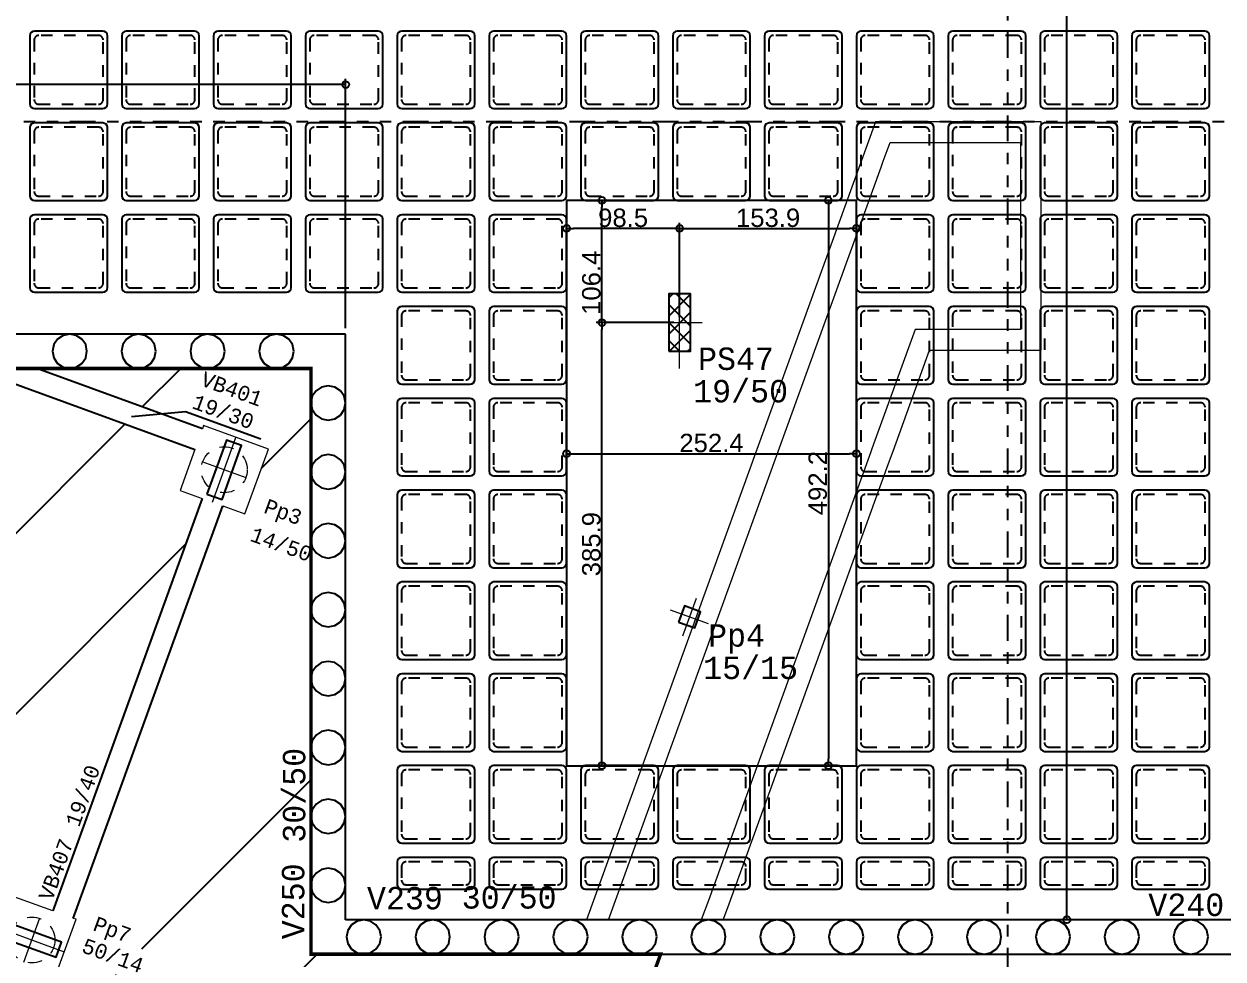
# Model space of a CAD drawing. Header units: millimetres. Extents: x -967 to 563, y -1588 to 506.
# Drawn here: x 49.3 to 59.74, y -268.88 to -260.74 of the extents above; entities that cross this region are included whole.
import ezdxf

# ---------------------------------------------------------------- set-up
doc = ezdxf.new("R2010")
doc.units = ezdxf.units.MM
for name, pattern in [('CYPE_RAYAPUNTOPUNTO', [0.45, 0.225, -0.075, 0, -0.075, 0, -0.075]), ('DASHDOT', [1, 0.5, -0.25, 0, -0.25]), ('ESTILO_TQS_0001', [1, 0.7, -0.3]), ('HIDDEN2', [0.1875, 0.125, -0.0625])]:
    doc.linetypes.add(name, pattern=pattern)
for name, color, linetype, lineweight in [('0017-PAI-PE-001-IMP-R02$0$Modelos genéricos', 252, 'Continuous', 5), ('BL_BORDE_ESTACAS', 1, 'Continuous', 9), ('BL_CONTORNO', 5, 'Continuous', 9), ('PILAR_EIXOS', 1, 'Continuous', 0)]:
    doc.layers.add(name, color=color, linetype=linetype, lineweight=lineweight)
for name, color, linetype in [('1', 5, 'Continuous'), ('11', 7, 'Continuous'), ('12', 4, 'Continuous'), ('2', 2, 'Continuous'), ('208', 13, 'Continuous'), ('242', 3, 'Continuous'), ('251', 5, 'Continuous'), ('252', 153, 'ESTILO_TQS_0001'), ('347-XXXX-ARQ-BASE-013-IMPLANTAÇÃO$0$_XREF PAI', 252, 'Continuous'), ('4', 2, 'Continuous'), ('8', 7, 'Continuous'), ('9', 7, 'Continuous'), ('A_htc_alv', 7, 'Continuous'), ('COTAS', 1, 'Continuous'), ('EIXOS', 8, 'DASHDOT')]:
    doc.layers.add(name, color=color, linetype=linetype)
doc.styles.add('ARIAL', font='arial.ttf')
doc.styles.add('TQS_LUCIDA_CONSOLE', font='lucon.TTF')
doc.dimstyles.new('AVILLA 100', dxfattribs={"dimtxt": 0.13, "dimasz": 0.05, "dimexe": 0.05, "dimexo": 0.05, "dimgap": 0.01, "dimtad": 3, "dimdec": 0, "dimlfac": 100, "dimzin": 1, "dimdsep": 46, "dimtxsty": 'ARIAL', "dimblk": 'ORIGIN', "dimcen": 1.5, "dimclrd": 10, "dimclre": 10, "dimclrt": 7, "dimadec": 0, "dimazin": 0, "dimtfac": 1, "dimtdec": 0, "dimtmove": 0, "dimatfit": 1, "dimfxl": 1, "dimarcsym": 0})
doc.dimstyles.new('AVILLA 100 2', dxfattribs={"dimtxt": 0.16, "dimasz": 0.06, "dimexe": 0.05, "dimexo": 0.05, "dimgap": 0.01, "dimtad": 3, "dimdec": 1, "dimlfac": 100, "dimzin": 9, "dimdsep": 46, "dimtxsty": 'ARIAL', "dimblk": 'ORIGIN', "dimcen": 1.5, "dimclrd": 10, "dimclre": 10, "dimclrt": 7, "dimadec": 0, "dimazin": 0, "dimtfac": 1, "dimtdec": 1, "dimtmove": 0, "dimatfit": 1, "dimfxl": 1, "dimarcsym": 0})

# ---------------------------------------------------------------- blocks, each defined once
blk = doc.blocks.new('_VAONER063700637000750007500')
at = {"layer": '251', "color": 8}
for p, q in [((29.725, 33.725), (-29.725, 33.725)), ((-33.725, 29.725), (-33.725, -29.725)), ((33.725, -29.725), (33.725, 29.725)), ((-29.725, -33.725), (29.725, -33.725))]:
    blk.add_line(p, q, dxfattribs=at)
for centre, start, end in [((-29.725, 29.725), 90, 180), ((29.725, 29.725), 0, 90), ((-29.725, -29.725), 180, 270), ((29.725, -29.725), 270, 0)]:
    blk.add_arc(centre, 4, start, end, dxfattribs=at)
at = {"layer": '252', "color": 8}
for p, q in [((-29.975, 25.975), (-29.975, -25.975)), ((25.975, 29.975), (-25.975, 29.975)), ((29.975, -25.975), (29.975, 25.975)), ((-25.975, -29.975), (25.975, -29.975))]:
    blk.add_line(p, q, dxfattribs=at)
for centre, start, end in [((-25.975, 25.975), 90, 180), ((25.975, 25.975), 0, 90), ((-25.975, -25.975), 180, 270), ((25.975, -25.975), 270, 0)]:
    blk.add_arc(centre, 4, start, end, dxfattribs=at)
blk = doc.blocks.new('_VAONER063700237000750007500')
at = {"layer": '251', "color": 8}
for p, q in [((29.725, 13.725), (-29.725, 13.725)), ((-33.725, 9.725), (-33.725, -9.725)), ((33.725, -9.725), (33.725, 9.725)), ((-29.725, -13.725), (29.725, -13.725))]:
    blk.add_line(p, q, dxfattribs=at)
for centre, start, end in [((-29.725, 9.725), 90, 180), ((29.725, 9.725), 0, 90), ((-29.725, -9.725), 180, 270), ((29.725, -9.725), 270, 0)]:
    blk.add_arc(centre, 4, start, end, dxfattribs=at)
at = {"layer": '252', "color": 8}
for p, q in [((-29.975, 5.975), (-29.975, -5.975)), ((25.975, 9.975), (-25.975, 9.975)), ((29.975, -5.975), (29.975, 5.975)), ((-25.975, -9.975), (25.975, -9.975))]:
    blk.add_line(p, q, dxfattribs=at)
for centre, start, end in [((-25.975, 5.975), 90, 180), ((25.975, 5.975), 0, 90), ((-25.975, -5.975), 180, 270), ((25.975, -5.975), 270, 0)]:
    blk.add_arc(centre, 4, start, end, dxfattribs=at)
blk = doc.blocks.new('NERVURADA TÉRREO 1 MODELO 2 (LO) R0')
at = {"layer": '208', "xscale": 0.01, "yscale": 0.01, "zscale": 0.01}
for name, p in [('_VAONER063700637000750007500', (721.86, -774.309)), ('_VAONER063700637000750007500', (722.659, -774.309)), ('_VAONER063700637000750007500', (723.459, -774.309)), ('_VAONER063700637000750007500', (724.258, -774.309)), ('_VAONER063700637000750007500', (725.058, -774.309)), ('_VAONER063700637000750007500', (725.857, -774.309)), ('_VAONER063700637000750007500', (726.657, -774.309)), ('_VAONER063700637000750007500', (727.456, -774.309)), ('_VAONER063700637000750007500', (728.256, -774.309)), ('_VAONER063700637000750007500', (729.055, -774.309)), ('_VAONER063700637000750007500', (729.855, -774.309)), ('_VAONER063700637000750007500', (730.654, -774.309)), ('_VAONER063700637000750007500', (731.454, -774.309)), ('_VAONER063700637000750007500', (721.86, -775.109)), ('_VAONER063700637000750007500', (722.659, -775.109)), ('_VAONER063700637000750007500', (723.459, -775.109)), ('_VAONER063700637000750007500', (724.258, -775.109)), ('_VAONER063700637000750007500', (725.058, -775.109)), ('_VAONER063700637000750007500', (725.857, -775.109)), ('_VAONER063700637000750007500', (726.657, -775.109)), ('_VAONER063700637000750007500', (727.456, -775.109)), ('_VAONER063700637000750007500', (728.256, -775.109)), ('_VAONER063700637000750007500', (729.055, -775.109)), ('_VAONER063700637000750007500', (729.855, -775.109)), ('_VAONER063700637000750007500', (730.654, -775.109)), ('_VAONER063700637000750007500', (731.454, -775.109)), ('_VAONER063700637000750007500', (721.86, -775.908)), ('_VAONER063700637000750007500', (722.659, -775.908)), ('_VAONER063700637000750007500', (723.459, -775.908)), ('_VAONER063700637000750007500', (724.258, -775.908)), ('_VAONER063700637000750007500', (725.058, -775.908)), ('_VAONER063700637000750007500', (725.857, -775.908)), ('_VAONER063700637000750007500', (729.055, -775.908)), ('_VAONER063700637000750007500', (729.855, -775.908)), ('_VAONER063700637000750007500', (730.654, -775.908)), ('_VAONER063700637000750007500', (731.454, -775.908)), ('_VAONER063700637000750007500', (725.058, -776.708)), ('_VAONER063700637000750007500', (725.857, -776.708)), ('_VAONER063700637000750007500', (729.055, -776.708)), ('_VAONER063700637000750007500', (729.855, -776.708)), ('_VAONER063700637000750007500', (730.654, -776.708)), ('_VAONER063700637000750007500', (731.454, -776.708)), ('_VAONER063700637000750007500', (725.058, -777.507)), ('_VAONER063700637000750007500', (725.857, -777.507)), ('_VAONER063700637000750007500', (729.055, -777.507)), ('_VAONER063700637000750007500', (729.855, -777.507)), ('_VAONER063700637000750007500', (730.654, -777.507)), ('_VAONER063700637000750007500', (731.454, -777.507)), ('_VAONER063700637000750007500', (725.058, -778.307)), ('_VAONER063700637000750007500', (725.857, -778.307)), ('_VAONER063700637000750007500', (729.055, -778.307)), ('_VAONER063700637000750007500', (729.855, -778.307)), ('_VAONER063700637000750007500', (730.654, -778.307)), ('_VAONER063700637000750007500', (731.454, -778.307)), ('_VAONER063700637000750007500', (725.058, -779.106)), ('_VAONER063700637000750007500', (725.857, -779.106)), ('_VAONER063700637000750007500', (729.055, -779.106)), ('_VAONER063700637000750007500', (729.855, -779.106)), ('_VAONER063700637000750007500', (730.654, -779.106)), ('_VAONER063700637000750007500', (731.454, -779.106)), ('_VAONER063700637000750007500', (725.058, -779.906)), ('_VAONER063700637000750007500', (725.857, -779.906)), ('_VAONER063700637000750007500', (729.055, -779.906)), ('_VAONER063700637000750007500', (729.855, -779.906)), ('_VAONER063700637000750007500', (730.654, -779.906)), ('_VAONER063700637000750007500', (731.454, -779.906)), ('_VAONER063700637000750007500', (725.058, -780.705)), ('_VAONER063700637000750007500', (725.857, -780.705)), ('_VAONER063700637000750007500', (726.657, -780.705)), ('_VAONER063700637000750007500', (727.456, -780.705)), ('_VAONER063700637000750007500', (728.256, -780.705)), ('_VAONER063700637000750007500', (729.055, -780.705)), ('_VAONER063700637000750007500', (729.855, -780.705)), ('_VAONER063700637000750007500', (730.654, -780.705)), ('_VAONER063700637000750007500', (731.454, -780.705)), ('_VAONER063700237000750007500', (725.058, -781.305)), ('_VAONER063700237000750007500', (725.857, -781.305)), ('_VAONER063700237000750007500', (726.657, -781.305)), ('_VAONER063700237000750007500', (727.456, -781.305)), ('_VAONER063700237000750007500', (728.256, -781.305)), ('_VAONER063700237000750007500', (729.055, -781.305)), ('_VAONER063700237000750007500', (729.855, -781.305)), ('_VAONER063700237000750007500', (730.654, -781.305)), ('_VAONER063700237000750007500', (731.454, -781.305))]:
    blk.add_blockref(name, p, dxfattribs=at)
blk = doc.blocks.new('Eixos do pilar')
at = {"layer": 'PILAR_EIXOS'}
for p, q in [((0, -0.5), (0, 0.5)), ((-0.5, 0), (0.5, 0))]:
    blk.add_line(p, q, dxfattribs=at)
blk = doc.blocks.new('_Origin')
at = {"color": 0, "linetype": 'ByBlock', "lineweight": -2}
blk.add_line((0, 0), (-1, 0), dxfattribs=at)
blk.add_circle((0, 0), 0.5, dxfattribs=at)
blk = doc.blocks.new('0017-PAI-PE-001-IMP-R02')
at = {"layer": '0017-PAI-PE-001-IMP-R02$0$Modelos genéricos', "color": 30}
for p, q in [((21.185, 49.755), (21.17, 49.76)), ((28.419, 47.135), (21.47, 49.651)), ((21.47, 49.46), (28.024, 47.086)), ((21.639, 48.59), (21.47, 48.652)), ((25.504, 47.191), (21.639, 48.59)), ((21.47, 48.46), (21.578, 48.421)), ((21.578, 48.421), (25.442, 47.021)), ((25.612, 47.152), (25.504, 47.191)), ((26.609, 46.791), (25.612, 47.152)), ((28.024, 47.086), (28.074, 47.068)), ((28.419, 46.495), (28.419, 47.135)), ((25.442, 47.021), (25.551, 46.982)), ((25.551, 46.982), (26.429, 46.664)), ((28.074, 47.068), (28.239, 47.008)), ((28.239, 47.008), (28.239, 46.495)), ((26.609, 45.872), (26.609, 46.791)), ((26.429, 46.664), (26.429, 45.692)), ((28.239, 46.495), (28.239, 46.38)), ((28.419, 46.38), (28.419, 46.495)), ((28.239, 46.38), (28.239, 45.872)), ((28.419, 45.692), (28.419, 46.38)), ((28.239, 45.872), (26.609, 45.872)), ((26.429, 45.692), (28.419, 45.692))]:
    blk.add_line(p, q, dxfattribs=at)
blk = doc.blocks.new('EIXOS DE OBRA TERREO1')
at = {"layer": 'EIXOS', "linetype": 'CYPE_RAYAPUNTOPUNTO'}
for p, q in [((730.0342, -130.4804), (730.0342, -190.271)), ((699.3939, -174.7597), (774.5346, -174.7597))]:
    blk.add_line(p, q, dxfattribs=at)
blk = doc.blocks.new('MAS. CONTENÇÃO TÉRREO 1 (LO) R0')
at = {"layer": '4', "color": 8}
for points in [[(818.304, -661.376), (818.293, -661.318), (818.26, -661.27), (818.211, -661.237), (818.154, -661.226), (818.097, -661.237), (818.048, -661.27), (818.015, -661.318), (818.004, -661.376), (818.015, -661.433), (818.048, -661.482), (818.097, -661.514), (818.154, -661.526), (818.211, -661.514), (818.26, -661.482), (818.293, -661.433), (818.304, -661.376)], [(818.904, -661.376), (818.893, -661.318), (818.86, -661.27), (818.811, -661.237), (818.754, -661.226), (818.697, -661.237), (818.648, -661.27), (818.615, -661.318), (818.604, -661.376), (818.615, -661.433), (818.648, -661.482), (818.697, -661.514), (818.754, -661.526), (818.811, -661.514), (818.86, -661.482), (818.893, -661.433), (818.904, -661.376)], [(819.504, -661.376), (819.493, -661.318), (819.46, -661.27), (819.411, -661.237), (819.354, -661.226), (819.297, -661.237), (819.248, -661.27), (819.215, -661.318), (819.204, -661.376), (819.215, -661.433), (819.248, -661.482), (819.297, -661.514), (819.354, -661.526), (819.411, -661.514), (819.46, -661.482), (819.493, -661.433), (819.504, -661.376)], [(820.104, -661.376), (820.093, -661.318), (820.06, -661.27), (820.011, -661.237), (819.954, -661.226), (819.897, -661.237), (819.848, -661.27), (819.815, -661.318), (819.804, -661.376), (819.815, -661.433), (819.848, -661.482), (819.897, -661.514), (819.954, -661.526), (820.011, -661.514), (820.06, -661.482), (820.093, -661.433), (820.104, -661.376)], [(820.554, -661.826), (820.543, -661.768), (820.51, -661.72), (820.461, -661.687), (820.404, -661.676), (820.347, -661.687), (820.298, -661.72), (820.265, -661.768), (820.254, -661.826), (820.265, -661.883), (820.298, -661.932), (820.347, -661.964), (820.404, -661.976), (820.461, -661.964), (820.51, -661.932), (820.543, -661.883), (820.554, -661.826)], [(820.554, -662.426), (820.543, -662.368), (820.51, -662.32), (820.461, -662.287), (820.404, -662.276), (820.347, -662.287), (820.298, -662.32), (820.265, -662.368), (820.254, -662.426), (820.265, -662.483), (820.298, -662.532), (820.347, -662.564), (820.404, -662.576), (820.461, -662.564), (820.51, -662.532), (820.543, -662.483), (820.554, -662.426)], [(820.554, -663.026), (820.543, -662.968), (820.51, -662.92), (820.461, -662.887), (820.404, -662.876), (820.347, -662.887), (820.298, -662.92), (820.265, -662.968), (820.254, -663.026), (820.265, -663.083), (820.298, -663.132), (820.347, -663.164), (820.404, -663.176), (820.461, -663.164), (820.51, -663.132), (820.543, -663.083), (820.554, -663.026)], [(820.554, -663.626), (820.543, -663.568), (820.51, -663.52), (820.461, -663.487), (820.404, -663.476), (820.347, -663.487), (820.298, -663.52), (820.265, -663.568), (820.254, -663.626), (820.265, -663.683), (820.298, -663.732), (820.347, -663.764), (820.404, -663.776), (820.461, -663.764), (820.51, -663.732), (820.543, -663.683), (820.554, -663.626)], [(820.554, -664.226), (820.543, -664.168), (820.51, -664.12), (820.461, -664.087), (820.404, -664.076), (820.347, -664.087), (820.298, -664.12), (820.265, -664.168), (820.254, -664.226), (820.265, -664.283), (820.298, -664.332), (820.347, -664.364), (820.404, -664.376), (820.461, -664.364), (820.51, -664.332), (820.543, -664.283), (820.554, -664.226)], [(820.554, -664.826), (820.543, -664.768), (820.51, -664.72), (820.461, -664.687), (820.404, -664.676), (820.347, -664.687), (820.298, -664.72), (820.265, -664.768), (820.254, -664.826), (820.265, -664.883), (820.298, -664.932), (820.347, -664.964), (820.404, -664.976), (820.461, -664.964), (820.51, -664.932), (820.543, -664.883), (820.554, -664.826)], [(820.554, -665.426), (820.543, -665.368), (820.51, -665.32), (820.461, -665.287), (820.404, -665.276), (820.347, -665.287), (820.298, -665.32), (820.265, -665.368), (820.254, -665.426), (820.265, -665.483), (820.298, -665.532), (820.347, -665.564), (820.404, -665.576), (820.461, -665.564), (820.51, -665.532), (820.543, -665.483), (820.554, -665.426)], [(820.554, -666.026), (820.543, -665.968), (820.51, -665.92), (820.461, -665.887), (820.404, -665.876), (820.347, -665.887), (820.298, -665.92), (820.265, -665.968), (820.254, -666.026), (820.265, -666.083), (820.298, -666.132), (820.347, -666.164), (820.404, -666.176), (820.461, -666.164), (820.51, -666.132), (820.543, -666.083), (820.554, -666.026)], [(820.864, -666.476), (820.853, -666.418), (820.82, -666.37), (820.771, -666.337), (820.714, -666.326), (820.657, -666.337), (820.608, -666.37), (820.575, -666.418), (820.564, -666.476), (820.575, -666.533), (820.608, -666.582), (820.657, -666.614), (820.714, -666.626), (820.771, -666.614), (820.82, -666.582), (820.853, -666.533), (820.864, -666.476)], [(821.464, -666.476), (821.453, -666.418), (821.42, -666.37), (821.371, -666.337), (821.314, -666.326), (821.257, -666.337), (821.208, -666.37), (821.175, -666.418), (821.164, -666.476), (821.175, -666.533), (821.208, -666.582), (821.257, -666.614), (821.314, -666.626), (821.371, -666.614), (821.42, -666.582), (821.453, -666.533), (821.464, -666.476)], [(822.064, -666.476), (822.053, -666.418), (822.02, -666.37), (821.971, -666.337), (821.914, -666.326), (821.857, -666.337), (821.808, -666.37), (821.775, -666.418), (821.764, -666.476), (821.775, -666.533), (821.808, -666.582), (821.857, -666.614), (821.914, -666.626), (821.971, -666.614), (822.02, -666.582), (822.053, -666.533), (822.064, -666.476)], [(822.664, -666.476), (822.653, -666.418), (822.62, -666.37), (822.571, -666.337), (822.514, -666.326), (822.457, -666.337), (822.408, -666.37), (822.375, -666.418), (822.364, -666.476), (822.375, -666.533), (822.408, -666.582), (822.457, -666.614), (822.514, -666.626), (822.571, -666.614), (822.62, -666.582), (822.653, -666.533), (822.664, -666.476)], [(823.264, -666.476), (823.253, -666.418), (823.22, -666.37), (823.171, -666.337), (823.114, -666.326), (823.057, -666.337), (823.008, -666.37), (822.975, -666.418), (822.964, -666.476), (822.975, -666.533), (823.008, -666.582), (823.057, -666.614), (823.114, -666.626), (823.171, -666.614), (823.22, -666.582), (823.253, -666.533), (823.264, -666.476)], [(823.864, -666.476), (823.853, -666.418), (823.82, -666.37), (823.771, -666.337), (823.714, -666.326), (823.657, -666.337), (823.608, -666.37), (823.575, -666.418), (823.564, -666.476), (823.575, -666.533), (823.608, -666.582), (823.657, -666.614), (823.714, -666.626), (823.771, -666.614), (823.82, -666.582), (823.853, -666.533), (823.864, -666.476)], [(824.464, -666.476), (824.453, -666.418), (824.42, -666.37), (824.371, -666.337), (824.314, -666.326), (824.257, -666.337), (824.208, -666.37), (824.175, -666.418), (824.164, -666.476), (824.175, -666.533), (824.208, -666.582), (824.257, -666.614), (824.314, -666.626), (824.371, -666.614), (824.42, -666.582), (824.453, -666.533), (824.464, -666.476)], [(825.064, -666.476), (825.053, -666.418), (825.02, -666.37), (824.971, -666.337), (824.914, -666.326), (824.857, -666.337), (824.808, -666.37), (824.775, -666.418), (824.764, -666.476), (824.775, -666.533), (824.808, -666.582), (824.857, -666.614), (824.914, -666.626), (824.971, -666.614), (825.02, -666.582), (825.053, -666.533), (825.064, -666.476)], [(825.664, -666.476), (825.653, -666.418), (825.62, -666.37), (825.571, -666.337), (825.514, -666.326), (825.457, -666.337), (825.408, -666.37), (825.375, -666.418), (825.364, -666.476), (825.375, -666.533), (825.408, -666.582), (825.457, -666.614), (825.514, -666.626), (825.571, -666.614), (825.62, -666.582), (825.653, -666.533), (825.664, -666.476)], [(826.264, -666.476), (826.253, -666.418), (826.22, -666.37), (826.171, -666.337), (826.114, -666.326), (826.057, -666.337), (826.008, -666.37), (825.975, -666.418), (825.964, -666.476), (825.975, -666.533), (826.008, -666.582), (826.057, -666.614), (826.114, -666.626), (826.171, -666.614), (826.22, -666.582), (826.253, -666.533), (826.264, -666.476)], [(826.864, -666.476), (826.853, -666.418), (826.82, -666.37), (826.771, -666.337), (826.714, -666.326), (826.657, -666.337), (826.608, -666.37), (826.575, -666.418), (826.564, -666.476), (826.575, -666.533), (826.608, -666.582), (826.657, -666.614), (826.714, -666.626), (826.771, -666.614), (826.82, -666.582), (826.853, -666.533), (826.864, -666.476)], [(827.464, -666.476), (827.453, -666.418), (827.42, -666.37), (827.371, -666.337), (827.314, -666.326), (827.257, -666.337), (827.208, -666.37), (827.175, -666.418), (827.164, -666.476), (827.175, -666.533), (827.208, -666.582), (827.257, -666.614), (827.314, -666.626), (827.371, -666.614), (827.42, -666.582), (827.453, -666.533), (827.464, -666.476)], [(828.064, -666.476), (828.053, -666.418), (828.02, -666.37), (827.971, -666.337), (827.914, -666.326), (827.857, -666.337), (827.808, -666.37), (827.775, -666.418), (827.764, -666.476), (827.775, -666.533), (827.808, -666.582), (827.857, -666.614), (827.914, -666.626), (827.971, -666.614), (828.02, -666.582), (828.053, -666.533), (828.064, -666.476)]]:
    blk.add_lwpolyline(points, dxfattribs=at)
blk = doc.blocks.new('*D764')
at = {"layer": 'COTAS', "color": 10, "linetype": 'ByBlock', "lineweight": -2, "transparency": 16777216}
for p, q in [((836.294, -607.711), (835.43, -607.711)), ((836.354, -608.48), (836.354, -607.661))]:
    blk.add_line(p, q, dxfattribs=at)
at = {"layer": 'Defpoints', "color": 0, "linetype": 'ByBlock', "transparency": 16777216}
for p in [(835.37, -607.711), (835.37, -607.711), (836.354, -608.53)]:
    blk.add_point(p, dxfattribs=at)
at = {"layer": 'COTAS', "color": 10, "linetype": 'ByBlock', "lineweight": -2, "transparency": 16777216, "xscale": 0.06, "yscale": 0.06, "zscale": 0.06, "rotation": 180}
blk.add_blockref('_Origin', (835.37, -607.711), dxfattribs=at)
at = {"layer": 'COTAS', "color": 10, "linetype": 'ByBlock', "lineweight": -2, "transparency": 16777216, "xscale": 0.06, "yscale": 0.06, "zscale": 0.06}
blk.add_blockref('_Origin', (836.354, -607.711), dxfattribs=at)
at = {"layer": 'COTAS', "color": 7, "linetype": 'ByBlock', "transparency": 16777216, "insert": (835.862, -607.619), "char_height": 0.16, "attachment_point": 5, "style": 'ARIAL'}
blk.add_mtext('98.5', dxfattribs=at)
blk = doc.blocks.new('*D765')
at = {"layer": 'COTAS', "color": 10, "linetype": 'ByBlock', "lineweight": -2, "transparency": 16777216}
for p, q in [((836.354, -608.48), (836.354, -607.661)), ((836.414, -607.711), (837.833, -607.711))]:
    blk.add_line(p, q, dxfattribs=at)
at = {"layer": 'Defpoints', "color": 0, "linetype": 'ByBlock', "transparency": 16777216}
for p in [(837.893, -607.711), (837.893, -607.711), (836.354, -608.53)]:
    blk.add_point(p, dxfattribs=at)
at = {"layer": 'COTAS', "color": 10, "linetype": 'ByBlock', "lineweight": -2, "transparency": 16777216, "xscale": 0.06, "yscale": 0.06, "zscale": 0.06, "rotation": 180}
blk.add_blockref('_Origin', (836.354, -607.711), dxfattribs=at)
at = {"layer": 'COTAS', "color": 10, "linetype": 'ByBlock', "lineweight": -2, "transparency": 16777216, "xscale": 0.06, "yscale": 0.06, "zscale": 0.06}
blk.add_blockref('_Origin', (837.893, -607.711), dxfattribs=at)
at = {"layer": 'COTAS', "color": 7, "linetype": 'ByBlock', "transparency": 16777216, "insert": (837.124, -607.619), "char_height": 0.16, "attachment_point": 5, "style": 'ARIAL'}
blk.add_mtext('153.9', dxfattribs=at)
blk = doc.blocks.new('*D766')
at = {"layer": 'COTAS', "color": 10, "linetype": 'ByBlock', "lineweight": -2, "transparency": 16777216}
for p, q in [((836.304, -608.53), (835.628, -608.53)), ((835.678, -612.329), (835.678, -608.59))]:
    blk.add_line(p, q, dxfattribs=at)
at = {"layer": 'Defpoints', "color": 0, "linetype": 'ByBlock', "transparency": 16777216}
for p in [(835.678, -608.53), (836.354, -608.53), (835.678, -612.389)]:
    blk.add_point(p, dxfattribs=at)
at = {"layer": 'COTAS', "color": 10, "linetype": 'ByBlock', "lineweight": -2, "transparency": 16777216, "xscale": 0.06, "yscale": 0.06, "zscale": 0.06}
for p, rotation in [((835.678, -608.53), 90), ((835.678, -612.389), 270)]:
    blk.add_blockref('_Origin', p, dxfattribs=dict(at, rotation=rotation))
at = {"layer": 'COTAS', "color": 7, "linetype": 'ByBlock', "transparency": 16777216, "insert": (835.586, -610.46), "char_height": 0.16, "attachment_point": 5, "rotation": 90, "style": 'ARIAL'}
blk.add_mtext('385.9', dxfattribs=at)
blk = doc.blocks.new('*D767')
at = {"layer": 'COTAS', "color": 10, "linetype": 'ByBlock', "lineweight": -2, "transparency": 16777216}
for p, q in [((835.678, -608.47), (835.678, -607.527)), ((836.304, -608.53), (835.628, -608.53))]:
    blk.add_line(p, q, dxfattribs=at)
at = {"layer": 'Defpoints', "color": 0, "linetype": 'ByBlock', "transparency": 16777216}
for p in [(835.678, -607.467), (835.678, -607.467), (836.354, -608.53)]:
    blk.add_point(p, dxfattribs=at)
at = {"layer": 'COTAS', "color": 10, "linetype": 'ByBlock', "lineweight": -2, "transparency": 16777216, "xscale": 0.06, "yscale": 0.06, "zscale": 0.06}
for p, rotation in [((835.678, -607.467), 90), ((835.678, -608.53), 270)]:
    blk.add_blockref('_Origin', p, dxfattribs=dict(at, rotation=rotation))
at = {"layer": 'COTAS', "color": 7, "linetype": 'ByBlock', "transparency": 16777216, "insert": (835.586, -608.184), "char_height": 0.16, "attachment_point": 5, "rotation": 90, "style": 'ARIAL'}
blk.add_mtext('106.4', dxfattribs=at)
blk = doc.blocks.new('*D768')
at = {"layer": 'COTAS', "color": 10, "linetype": 'ByBlock', "lineweight": -2, "transparency": 16777216}
for p, q in [((837.893, -609.578), (837.893, -609.722)), ((835.43, -609.672), (837.833, -609.672))]:
    blk.add_line(p, q, dxfattribs=at)
at = {"layer": 'Defpoints', "color": 0, "linetype": 'ByBlock', "transparency": 16777216}
for p in [(837.893, -609.528), (835.37, -609.672), (837.893, -609.672)]:
    blk.add_point(p, dxfattribs=at)
at = {"layer": 'COTAS', "color": 10, "linetype": 'ByBlock', "lineweight": -2, "transparency": 16777216, "xscale": 0.06, "yscale": 0.06, "zscale": 0.06, "rotation": 180}
blk.add_blockref('_Origin', (835.37, -609.672), dxfattribs=at)
at = {"layer": 'COTAS', "color": 10, "linetype": 'ByBlock', "lineweight": -2, "transparency": 16777216, "xscale": 0.06, "yscale": 0.06, "zscale": 0.06}
blk.add_blockref('_Origin', (837.893, -609.672), dxfattribs=at)
at = {"layer": 'COTAS', "color": 7, "linetype": 'ByBlock', "transparency": 16777216, "insert": (836.631, -609.58), "char_height": 0.16, "attachment_point": 5, "style": 'ARIAL'}
blk.add_mtext('252.4', dxfattribs=at)
blk = doc.blocks.new('*D769')
at = {"layer": 'COTAS', "color": 10, "linetype": 'ByBlock', "lineweight": -2, "transparency": 16777216}
for p, q in [((837.481, -607.467), (837.699, -607.467)), ((837.649, -607.527), (837.649, -612.329))]:
    blk.add_line(p, q, dxfattribs=at)
at = {"layer": 'Defpoints', "color": 0, "linetype": 'ByBlock', "transparency": 16777216}
for p in [(837.431, -607.467), (837.649, -612.389), (837.649, -612.389)]:
    blk.add_point(p, dxfattribs=at)
at = {"layer": 'COTAS', "color": 10, "linetype": 'ByBlock', "lineweight": -2, "transparency": 16777216, "xscale": 0.06, "yscale": 0.06, "zscale": 0.06}
for p, rotation in [((837.649, -607.467), 90), ((837.649, -612.389), 270)]:
    blk.add_blockref('_Origin', p, dxfattribs=dict(at, rotation=rotation))
at = {"layer": 'COTAS', "color": 7, "linetype": 'ByBlock', "transparency": 16777216, "insert": (837.557, -609.928), "char_height": 0.16, "attachment_point": 5, "rotation": 90, "style": 'ARIAL'}
blk.add_mtext('492.2', dxfattribs=at)
blk = doc.blocks.new('*D782')
at = {"layer": 'COTAS', "color": 10, "linetype": 'ByBlock', "lineweight": -2, "transparency": 16777216}
for p, q in [((833.386, -606.458), (818.485, -606.458)), ((833.446, -608.58), (833.446, -606.408))]:
    blk.add_line(p, q, dxfattribs=at)
at = {"layer": 'Defpoints', "color": 0, "linetype": 'ByBlock', "transparency": 16777216}
for p in [(818.425, -606.458), (818.425, -606.458), (833.446, -608.63)]:
    blk.add_point(p, dxfattribs=at)
at = {"layer": 'COTAS', "color": 10, "linetype": 'ByBlock', "lineweight": -2, "transparency": 16777216, "xscale": 0.06, "yscale": 0.06, "zscale": 0.06, "rotation": 180}
blk.add_blockref('_Origin', (818.425, -606.458), dxfattribs=at)
at = {"layer": 'COTAS', "color": 10, "linetype": 'ByBlock', "lineweight": -2, "transparency": 16777216, "xscale": 0.06, "yscale": 0.06, "zscale": 0.06}
blk.add_blockref('_Origin', (833.446, -606.458), dxfattribs=at)
at = {"layer": 'COTAS', "color": 7, "linetype": 'ByBlock', "transparency": 16777216, "insert": (825.936, -606.367), "char_height": 0.16, "attachment_point": 5, "style": 'ARIAL'}
blk.add_mtext('1502', dxfattribs=at)
blk = doc.blocks.new('*D784')
at = {"layer": 'COTAS', "color": 10, "linetype": 'ByBlock', "lineweight": -2, "transparency": 16777216}
blk.add_line((839.725, -613.67), (839.725, -567.37), dxfattribs=at)
at = {"layer": 'Defpoints', "color": 0, "linetype": 'ByBlock', "transparency": 16777216}
for p in [(839.725, -567.31), (839.725, -567.31), (839.725, -613.73)]:
    blk.add_point(p, dxfattribs=at)
at = {"layer": 'COTAS', "color": 10, "linetype": 'ByBlock', "lineweight": -2, "transparency": 16777216, "xscale": 0.06, "yscale": 0.06, "zscale": 0.06}
for p, rotation in [((839.725, -567.31), 90), ((839.725, -613.73), 270)]:
    blk.add_blockref('_Origin', p, dxfattribs=dict(at, rotation=rotation))
at = {"layer": 'COTAS', "color": 7, "linetype": 'ByBlock', "transparency": 16777216, "insert": (839.633, -590.52), "char_height": 0.16, "attachment_point": 5, "rotation": 90, "style": 'ARIAL'}
blk.add_mtext('4642', dxfattribs=at)
blk = doc.blocks.new('MAS. PORTARI A (LO) R0')
at = {"layer": '1', "color": 8}
for points in [[(797.835, -443.392), (796.301, -443.388)], [(796.049, -443.578), (797.835, -443.582)], [(798.04, -443.962), (798.04, -447.782)], [(798.23, -447.782), (798.23, -443.962)]]:
    blk.add_lwpolyline(points, dxfattribs=at)
at = {"layer": '2', "color": 8}
for points in [[(798.065, -443.912), (798.205, -443.912), (798.205, -443.412), (798.065, -443.412), (798.065, -443.912)], [(797.705, -448.152), (798.205, -448.152), (798.205, -448.012), (797.705, -448.012), (797.705, -448.152)]]:
    blk.add_lwpolyline(points, dxfattribs=at)
at = {"layer": '242', "color": 8}
for p, q in [((798.135, -443.662), (798.135, -443.662)), ((798.135, -443.662), (798.135, -443.662)), ((797.955, -448.082), (797.955, -448.082))]:
    blk.add_line(p, q, dxfattribs=at)
at = {"layer": 'BL_BORDE_ESTACAS', "color": 8, "linetype": 'HIDDEN2'}
for centre in [(798.135, -443.662), (797.955, -448.082)]:
    blk.add_circle(centre, 0.2, dxfattribs=at)
at = {"layer": 'BL_CONTORNO', "color": 8}
for p, q in [((798.435, -443.362), (797.835, -443.362)), ((797.835, -443.362), (797.835, -443.392)), ((798.435, -443.962), (798.435, -443.362)), ((798.435, -443.362), (798.435, -443.362)), ((797.835, -443.582), (797.835, -443.962)), ((797.835, -443.962), (798.04, -443.962)), ((798.23, -443.962), (798.435, -443.962)), ((798.04, -447.782), (797.655, -447.782)), ((798.255, -447.782), (798.23, -447.782)), ((798.255, -448.382), (798.255, -447.782)), ((798.255, -447.782), (798.255, -447.782))]:
    blk.add_line(p, q, dxfattribs=at)
at = {"layer": 'PILAR_EIXOS', "color": 8, "zscale": 1.2}
for p, xscale, yscale, rotation in [((798.135, -443.662), 0.5999999999999996, 0.4080000000000002, 89.99959013926482), ((797.955, -448.082), 0.5999999999999995, 0.408, 359.9995901392647)]:
    blk.add_blockref('Eixos do pilar', p, dxfattribs=dict(at, xscale=xscale, yscale=yscale, rotation=rotation))
at = {"layer": '11', "color": 8, "linetype": 'Continuous', "style": 'TQS_LUCIDA_CONSOLE'}
for s, rotation, p in [('19/30', 359.8726, (797.68, -443.254)), ('19/40', 90.0001, (798.008, -447.025))]:
    blk.add_text(s, height=0.13, rotation=rotation, dxfattribs=at).set_placement(p)
at = {"layer": '12', "color": 8, "linetype": 'Continuous', "style": 'TQS_LUCIDA_CONSOLE'}
for s, p in [('14/50', (798.548, -444.168)), ('50/14', (798.389, -448.035))]:
    blk.add_text(s, height=0.13, dxfattribs=at).set_placement(p)
at = {"layer": '8', "color": 8, "linetype": 'Continuous', "style": 'TQS_LUCIDA_CONSOLE'}
for s, rotation, p in [('VB401', 359.8726, (797.683, -443.042)), ('VB407', 90.0001, (798.008, -447.709))]:
    blk.add_text(s, height=0.13, rotation=rotation, dxfattribs=at).set_placement(p)
at = {"layer": '9', "color": 8, "linetype": 'Continuous', "style": 'TQS_LUCIDA_CONSOLE'}
for s, p in [('Pp3', (798.577, -443.897)), ('Pp7', (798.417, -447.823))]:
    blk.add_text(s, height=0.13, dxfattribs=at).set_placement(p)
at = {"layer": 'COTAS', "color": 8, "linetype": 'ByBlock'}
blk.add_leader([(797.218, -443.502), (797.646, -443.301), (798.343, -443.301)], dimstyle='AVILLA 100', override={"dimgap": 0.01, "dimtad": 0, "dimfxl": 0.15, "dimfxlon": 1}, dxfattribs=at)
blk = doc.blocks.new('COTAS TÉRREO (LO) R0')
at = {"layer": 'COTAS', "linetype": 'ByBlock'}
for base, p1, p2, picture, middle in [((839.7245, -567.3104), (839.7245, -613.7304), (839.7245, -567.3104), '*D784', (839.6329, -590.5204)), ((837.6486, -612.3889), (837.431, -607.4669), (837.6486, -612.3889), '*D769', (837.5569, -609.9279)), ((835.6781022202, -608.5303861132), (835.6781022202, -612.3888861132), (836.3542448012, -608.5303861132), '*D766', (835.5863559719, -610.4596361132))]:
    dim = blk.add_linear_dim(base=base, p1=p1, p2=p2, angle=90, dimstyle='AVILLA 100 2', dxfattribs=at)
    dim.commit()
    dim.dimension.update_dxf_attribs({"geometry": picture, "text_midpoint": middle})
dim = blk.add_linear_dim(base=(818.4254, -606.4582), p1=(833.4458, -608.6304), p2=(818.4254, -606.4582), dimstyle='AVILLA 100 2', dxfattribs=at)
dim.commit()
dim.dimension.update_dxf_attribs({"geometry": '*D782', "text_midpoint": (825.9364, -606.4582), "dimtype": 128})
for base, p1, p2, picture, middle in [((835.3697448012, -607.7108489893), (836.3542448012, -608.5303861132), (835.3697448012, -607.7108489893), '*D764', (835.8619948012, -607.6191573113)), ((837.8932, -607.7108), (836.3542, -608.5304), (837.8932, -607.7108), '*D765', (837.1237, -607.6191)), ((837.893244804, -609.671962471), (835.369744801, -609.671962471), (837.893244804, -609.528136113), '*D768', (836.631494803, -609.580270793))]:
    dim = blk.add_linear_dim(base=base, p1=p1, p2=p2, dimstyle='AVILLA 100 2', dxfattribs=at)
    dim.commit()
    dim.dimension.update_dxf_attribs({"geometry": picture, "text_midpoint": middle})
dim = blk.add_linear_dim(base=(835.6781022202, -607.4668861131), p1=(836.3542448012, -608.5303861132), p2=(835.6781022202, -607.4668861131), angle=90, dimstyle='AVILLA 100 2', dxfattribs=at)
dim.commit()
dim.dimension.update_dxf_attribs({"geometry": '*D767', "text_midpoint": (835.6781022202, -608.184148182), "dimtype": 128})

msp = doc.modelspace()

# ---------------------------------------------------------------- hatches: boundary and pattern name
at = {"linetype": 'ByBlock'}
h = msp.add_hatch(dxfattribs=at)
h.set_pattern_fill('ANSI37', color=4, scale=0.035)
h.set_pattern_definition([(45, (685.15059, -106.08026), (-0.078577241, 0.078577241), []), (135, (685.15059, -106.08026), (-0.078577241, -0.078577241), [])])
h.paths.add_polyline_path([(54.9107, -263.5921), (55.1007, -263.5921), (55.1007, -263.0921), (54.9107, -263.0921)])
at = {"layer": 'A_htc_alv', "linetype": 'ByBlock'}
h = msp.add_hatch(dxfattribs=at)
h.set_pattern_fill('ANSI32', color=140, scale=0.35)
h.set_pattern_definition([(45, (-781.3485, 45.1883), (-2.357317, 2.357317), []), (45, (-779.777, 45.1883), (-2.357317, 2.357317), [])])
h.paths.add_polyline_path([(54.8398, -268.8421), (51.7957, -268.8421), (51.7957, -263.7421), (49.4098, -263.7421), (50.8511, -264.2678), (50.8611, -264.2401), (51.4253, -264.4443), (51.221, -265.0085), (51.0282, -264.9387), (49.7274, -268.5304), (49.7508, -268.5389), (49.5466, -269.103), (48.9824, -268.8988), (49.0522, -268.706), (46.7111, -267.858), (46.6413, -268.0508), (46.0771, -267.8465), (46.1469, -267.6537), (44.3793, -267.0135), (42.292, -266.2575), (42.2035, -266.5019), (41.6393, -266.2977), (41.8435, -265.7335), (41.9141, -265.7591), (42.2898, -264.7219), (42.097, -264.6521), (42.3013, -264.088), (42.4941, -264.1578), (42.6446, -263.7421), (42.3394, -263.7421), (41.39, -266.3636), (54.0737, -270.9575)])
h.paths.add_polyline_path([(53.3114, -269.9402), (53.8756, -270.1445), (53.6714, -270.7086), (53.1072, -270.5044)], flags=16)
edge = h.paths.add_edge_path(flags=0)
edge.add_arc((53.4914, -270.3244), 0.2, 0, 360)
h.paths.add_polyline_path([(53.4464, -270.2283), (53.5875, -270.2794), (53.5364, -270.4205), (53.3953, -270.3694)], flags=0)
h.paths.add_polyline_path([(50.8496, -264.874), (50.6569, -264.8043), (50.7864, -264.4464), (49.1083, -263.8344), (48.8553, -263.7421), (47.7923, -263.7421), (47.4091, -264.8001), (48.9004, -264.8001), (48.9004, -265.7985), (47.0475, -265.7985), (46.4836, -267.3556), (46.8455, -267.4866), (46.7757, -267.6794), (49.1169, -268.5273), (49.1867, -268.3346), (49.5487, -268.4657)], flags=17)
h.paths.add_polyline_path([(46.8454, -265.7985), (45.4879, -265.7985), (45.4879, -264.8001), (47.207, -264.8001), (47.5902, -263.7421), (45.6651, -263.7421), (44.5333, -266.8672), (46.2116, -267.4751), (46.2813, -267.2824), (46.3049, -267.2909)], flags=17)
h.paths.add_polyline_path([(45.4631, -263.7421), (42.8467, -263.7421), (42.6727, -264.2224), (42.8654, -264.2922), (42.6612, -264.8564), (42.4684, -264.7866), (42.0928, -265.8237), (42.4077, -265.9378), (42.3566, -266.0788), (44.3546, -266.8025)], flags=17)
h.paths.add_polyline_path([(50.7746, -263.9141), (51.4359, -264.1553), (51.5169, -263.9334), (50.8556, -263.6922)])
h.paths.add_polyline_path([(50.6811, -264.1421), (51.3576, -264.3889), (51.4553, -264.1212), (50.7787, -263.8744)], flags=16)
h.paths.add_polyline_path([(42.0618, -265.4833), (42.3071, -264.8062), (42.0391, -264.7091), (41.7939, -265.3862)], flags=17)
h.paths.add_polyline_path([(41.8191, -265.4163), (42.0588, -264.7545), (41.9845, -264.7219), (41.7448, -265.3838)], flags=16)
h.paths.add_polyline_path([(49.7189, -268.879), (50.396, -269.1243), (50.493, -268.8563), (49.8159, -268.6111)], flags=16)
h.paths.add_polyline_path([(49.8145, -268.6987), (50.2565, -268.8588), (50.3535, -268.5908), (49.9115, -268.4307)], flags=16)
h.paths.add_polyline_path([(51.186, -265.2974), (51.8631, -265.5426), (51.9601, -265.2747), (51.283, -265.0294)], flags=16)
h.paths.add_polyline_path([(51.3006, -265.0619), (51.7443, -265.2226), (51.8433, -264.9494), (51.3995, -264.7887)], flags=16)
h.paths.add_polyline_path([(46.512, -268.3433), (47.1891, -268.5885), (47.2862, -268.3206), (46.6091, -268.0753)], flags=17)
h.paths.add_polyline_path([(46.6128, -268.1458), (47.0566, -268.3065), (47.1556, -268.0333), (46.7118, -267.8726)], flags=16)
h.paths.add_polyline_path([(42.1131, -266.7523), (42.7902, -266.9975), (42.8872, -266.7296), (42.2101, -266.4844)], flags=17)
h.paths.add_polyline_path([(42.2126, -266.5613), (42.6546, -266.7214), (42.7516, -266.4534), (42.3096, -266.2933)], flags=16)
h.paths.add_polyline_path([(53.6943, -270.5792), (54.3714, -270.8244), (54.4684, -270.5565), (53.7913, -270.3112)], flags=16)
h.paths.add_polyline_path([(53.7972, -270.376), (54.2409, -270.5367), (54.3399, -270.2635), (53.8961, -270.1028)], flags=16)
h.paths.add_polyline_path([(47.4239, -267.962), (48.101, -268.2072), (48.198, -267.9393), (47.5209, -267.694)], flags=16)
h.paths.add_polyline_path([(46.8032, -267.7006), (47.4651, -267.9403), (47.5455, -267.7183), (46.8837, -267.4786)], flags=16)
h.paths.add_polyline_path([(49.8326, -267.8141), (50.0778, -267.1369), (49.8099, -267.0399), (49.5646, -267.717)], flags=16)
h.paths.add_polyline_path([(49.5702, -268.4376), (49.8099, -267.7758), (49.5878, -267.6953), (49.3481, -268.3572)], flags=16)
h.paths.add_polyline_path([(46.5841, -266.581), (46.8293, -265.9039), (46.5614, -265.8068), (46.3161, -266.4839)], flags=16)
h.paths.add_polyline_path([(46.3219, -267.2039), (46.5616, -266.5421), (46.3395, -266.4616), (46.0998, -267.1235)], flags=16)
h.paths.add_polyline_path([(43.0171, -266.3181), (43.6942, -266.5633), (43.7813, -266.3396), (43.1042, -266.0944)], flags=16)
h.paths.add_polyline_path([(42.3442, -266.0856), (43.0061, -266.3254), (43.0865, -266.1033), (42.4247, -265.8636)], flags=16)
h.paths.add_polyline_path([(44.6484, -265.9915), (44.8936, -265.3144), (44.668, -265.2327), (44.4227, -265.9098)], flags=16)
h.paths.add_polyline_path([(44.3955, -266.7209), (44.6352, -266.0591), (44.4131, -265.9786), (44.1734, -266.6405)], flags=16)
h.paths.add_polyline_path([(42.7032, -264.7423), (43.3804, -264.9875), (43.4774, -264.7196), (42.8003, -264.4743)], flags=16)
h.paths.add_polyline_path([(42.8098, -264.529), (43.2536, -264.6897), (43.3525, -264.4165), (42.9088, -264.2558)], flags=16)

# ---------------------------------------------------------------- linework, layer by layer
at = {"color": 140, "linetype": 'HIDDEN2', "const_width": 0.03}
msp.add_lwpolyline([(42.3394, -263.7421), (41.39, -266.3636), (54.0737, -270.9575), (54.8398, -268.8421), (51.7957, -268.8421), (51.7957, -263.7421), (42.3394, -263.7421)], dxfattribs=at)
at = {"layer": '1'}
for points in [[(54.0212, -262.2786), (54.0212, -267.2006), (56.5447, -267.2006), (56.5447, -262.2786), (54.0212, -262.2786)], [(49.7957, -263.4421), (49.1957, -263.4421)], [(50.3957, -263.4421), (49.7957, -263.4421)], [(50.9957, -263.4421), (50.3957, -263.4421)], [(51.5957, -263.4421), (50.9957, -263.4421)], [(52.0973, -263.4421), (51.5957, -263.4421)], [(52.0973, -263.9421), (52.0973, -263.4421)], [(49.1957, -263.7421), (49.7957, -263.7421)], [(49.7957, -263.7421), (50.3957, -263.7421)], [(50.3957, -263.7421), (50.9957, -263.7421)], [(50.9957, -263.7421), (51.5957, -263.7421)], [(51.5957, -263.7421), (51.7973, -263.7421)], [(51.7973, -263.7421), (51.7973, -263.9421)], [(51.7973, -263.9421), (51.7973, -264.5421)], [(52.0973, -264.5421), (52.0973, -263.9421)], [(52.0973, -265.1421), (52.0973, -264.5421)], [(52.0973, -265.7421), (52.0973, -265.1421)], [(51.7973, -265.7421), (51.7973, -266.3421)], [(52.0973, -266.3421), (52.0973, -265.7421)], [(51.7973, -266.3421), (51.7973, -266.9421)], [(52.0973, -266.9421), (52.0973, -266.3421)], [(51.7973, -266.9421), (51.7973, -267.5421)], [(52.0973, -267.5421), (52.0973, -266.9421)], [(51.7973, -267.5421), (51.7973, -268.1421)], [(52.0973, -268.1421), (52.0973, -267.5421)], [(51.7973, -268.1421), (51.7973, -268.8421)], [(52.0973, -268.5421), (52.0973, -268.1421)], [(52.3557, -268.5421), (52.0973, -268.5421)], [(52.9557, -268.5421), (52.3557, -268.5421)], [(53.5557, -268.5421), (52.9557, -268.5421)], [(54.1557, -268.5421), (53.5557, -268.5421)], [(54.7557, -268.5421), (54.1557, -268.5421)], [(55.3557, -268.5421), (54.7557, -268.5421)], [(55.9557, -268.5421), (55.3557, -268.5421)], [(56.5557, -268.5421), (55.9557, -268.5421)], [(57.1557, -268.5421), (56.5557, -268.5421)], [(57.7557, -268.5421), (57.1557, -268.5421)], [(58.3557, -268.5421), (57.7557, -268.5421)], [(58.9557, -268.5421), (58.3557, -268.5421)], [(59.5557, -268.5421), (58.9557, -268.5421)], [(60.1557, -268.5421), (59.5557, -268.5421)], [(51.7973, -268.8421), (52.3557, -268.8421)], [(52.3557, -268.8421), (52.9557, -268.8421)], [(52.9557, -268.8421), (53.5557, -268.8421)], [(53.5557, -268.8421), (54.1557, -268.8421)], [(54.1557, -268.8421), (54.7557, -268.8421)], [(54.7557, -268.8421), (55.3557, -268.8421)], [(55.3557, -268.8421), (55.9557, -268.8421)], [(55.9557, -268.8421), (56.5557, -268.8421)], [(56.5557, -268.8421), (57.1557, -268.8421)], [(57.1557, -268.8421), (57.7557, -268.8421)], [(57.7557, -268.8421), (58.3557, -268.8421)], [(58.3557, -268.8421), (58.9557, -268.8421)], [(58.9557, -268.8421), (59.5557, -268.8421)], [(59.5557, -268.8421), (60.1557, -268.8421)]]:
    msp.add_lwpolyline(points, dxfattribs=at)
at = {"layer": '2'}
msp.add_lwpolyline([(54.9959, -265.9503), (55.1369, -266.0014), (55.188, -265.8603), (55.047, -265.8093), (54.9959, -265.9503)], dxfattribs=at)
at = {"layer": '4'}
msp.add_lwpolyline([(54.9107, -263.5921), (55.1007, -263.5921), (55.1007, -263.0921), (54.9107, -263.0921), (54.9107, -263.5921)], dxfattribs=at)

# ---------------------------------------------------------------- block references
at = {"color": 9, "linetype": 'ByBlock'}
msp.add_blockref('EIXOS DE OBRA TERREO1', (-672.1735, -86.8324), dxfattribs=at)
at = {"layer": '347-XXXX-ARQ-BASE-013-IMPLANTAÇÃO$0$_XREF PAI', "rotation": 90.00000000000001}
msp.add_blockref('0017-PAI-PE-001-IMP-R02', (103.8457, -290.0121), dxfattribs=at)
at = {"layer": 'COTAS', "color": 6, "linetype": 'ByBlock'}
msp.add_blockref('COTAS TÉRREO (LO) R0', (-781.3485, 345.1883), dxfattribs=at)
at = {"layer": 'COTAS', "color": 40, "linetype": 'ByBlock', "true_color": 0xf8d731}
msp.add_blockref('NERVURADA TÉRREO 1 MODELO 2 (LO) R0', (-672.1735, 513.1676), dxfattribs=at)
at = {"layer": 'COTAS', "color": 3, "linetype": 'ByBlock'}
msp.add_blockref('MAS. CONTENÇÃO TÉRREO 1 (LO) R0', (-768.4582, 397.7837), dxfattribs=at)
at = {"layer": 'COTAS', "linetype": 'ByBlock', "rotation": 340.0904103869174}
msp.add_blockref('MAS. PORTARI A (LO) R0', (-548.3073, 424.3154), dxfattribs=at)
at = {"layer": 'PILAR_EIXOS', "xscale": 0.39, "yscale": 0.8}
msp.add_blockref('Eixos do pilar', (55.0057, -263.3421), dxfattribs=at)
at = {"layer": 'PILAR_EIXOS', "xscale": 0.35, "yscale": 0.35, "rotation": 70.09000043019734}
msp.add_blockref('Eixos do pilar', (55.0919, -265.9053), dxfattribs=at)

# ---------------------------------------------------------------- texts
at = {"layer": '11', "linetype": 'Continuous', "style": 'TQS_LUCIDA_CONSOLE'}
msp.add_text('30/50', height=0.195, rotation=90, dxfattribs=at).set_placement((51.7466, -267.8715))
msp.add_text('30/50', height=0.195, dxfattribs=at).set_placement((53.1082, -268.4448))
at = {"layer": '12', "linetype": 'Continuous', "style": 'TQS_LUCIDA_CONSOLE'}
for s, p in [('19/50', (55.1232, -264.037)), ('15/15', (55.2105, -266.4462))]:
    msp.add_text(s, height=0.195, dxfattribs=at).set_placement(p)
at = {"layer": '8', "linetype": 'Continuous', "style": 'TQS_LUCIDA_CONSOLE'}
msp.add_text('V250', height=0.195, rotation=90, dxfattribs=at).set_placement((51.7381, -268.7121))
for s, p in [('V239', (52.2836, -268.4515)), ('V240', (59.0857, -268.5096))]:
    msp.add_text(s, height=0.195, dxfattribs=at).set_placement(p)
at = {"layer": '9', "linetype": 'Continuous', "style": 'TQS_LUCIDA_CONSOLE'}
for s, p in [('PS47', (55.1657, -263.7546)), ('Pp4', (55.253, -266.1639))]:
    msp.add_text(s, height=0.195, dxfattribs=at).set_placement(p)

doc.saveas('drawing.dxf')
